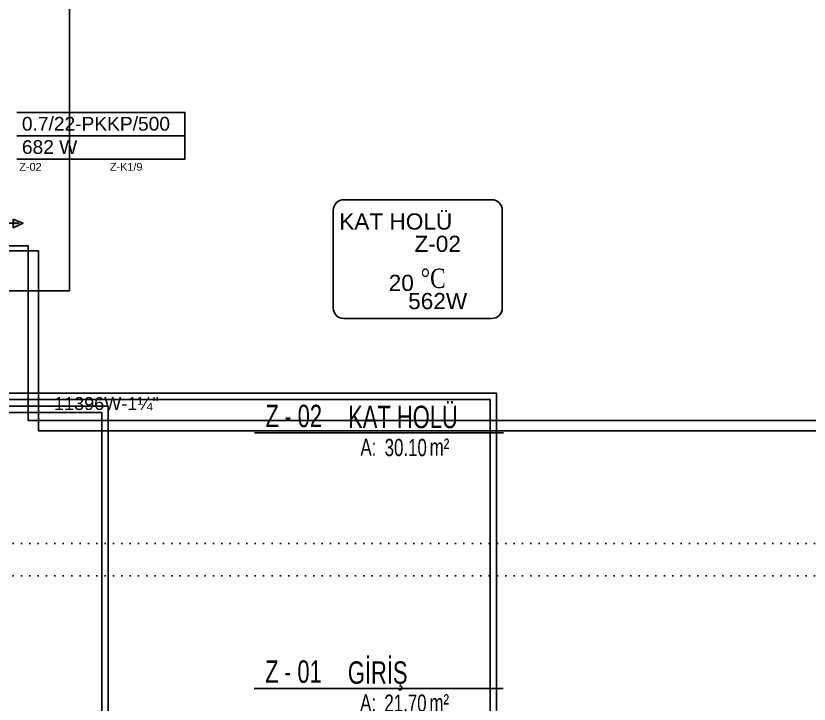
# Model space of a CAD drawing. Header units: inches. Extents: x 21 to 38546, y 13 to 15001.
# Drawn here: x 4682 to 5295, y 1538 to 2070 of the extents above; entities that cross this region are included whole.
import ezdxf
from ezdxf.enums import TextEntityAlignment as Align

# ---------------------------------------------------------------- set-up
doc = ezdxf.new("R2010")
doc.units = ezdxf.units.IN
doc.header["$MEASUREMENT"] = 0
doc.set_wipeout_variables(frame=1)
doc.linetypes.add('DOT', pattern=[6.35, 0, -6.35])
for name, color, linetype in [('K-DONUS', 5, 'Continuous'), ('K-GIDIS', 1, 'Continuous'), ('K-TXT', 7, 'Continuous'), ('kazan_d', 4, 'Continuous'), ('PEX', 1, 'Continuous'), ('pex_boru_dönüş', 5, 'Continuous'), ('pex_boru_gidiş', 1, 'Continuous'), ('RAD-MAHAL', 2, 'Continuous')]:
    doc.layers.add(name, color=color, linetype=linetype)
for name, color, linetype, lineweight in [('Z_MİM_-KM-AREA-IDEN', 8, 'Continuous', 25), ('Z_MİM_-KM-BEAM-RAY', 8, 'DOT', 25), ('Z_MİM_-KM-FIRE-CABINET', 8, 'Continuous', 25), ('Z_MİM_-KM-TEXT-DETAIL', 8, 'Continuous', 25)]:
    doc.layers.add(name, color=color, linetype=linetype, lineweight=lineweight)
doc.layers.add('Z_MİM_-KM-WIPEOUT', color=8, linetype='Continuous', lineweight=25, plot=False)
doc.styles.add('Arial_4', font='arial.ttf', dxfattribs={"height": 10})
doc.styles.add('ISITMA', font='arial.ttf')
doc.styles.add('KAPI PENCERE YAZI 100', font='swiss.ttf', dxfattribs={"width": 0.7, "height": 12.5})
doc.styles.add('MAH', font='arial.ttf', dxfattribs={"width": 0.8, "height": 17.5})
doc.styles.get("Standard").update_dxf_attribs({"font": 'arial.ttf'})
doc.styles.add('STYLE2', font='times.ttf')

# ---------------------------------------------------------------- blocks, each defined once
blk = doc.blocks.new('*U186')
for p, q in [((596974.52, -18025.15), (596971.29, -18033.11)), ((596977.99, -18033.11), (596974.52, -18025.15)), ((596974.52, -18043.65), (596974.52, -18028.45)), ((596971.29, -18033.11), (596977.99, -18033.11)), ((596955.96, -18048.55), (596974.52, -18043.65)), ((596994.07, -18048.55), (596955.96, -18048.55)), ((596974.52, -18053.37), (596994.07, -18048.55))]:
    blk.add_line(p, q)
blk.add_solid([(596977.99, -18033.11), (596974.52, -18025.15), (596971.29, -18033.11)])
blk.add_wipeout([(596917.02, -18089.6), (597007.02, -18089.6), (597007.02, -18071.6), (597007.02, -18066.6), (596917.02, -18066.6)]).dxf.layer = 'Z_MİM_-KM-WIPEOUT'
blk.add_line((596974.52, -18053.37), (596974.52, -18067.89))
at = {"layer": 'Z_MİM_-KM-TEXT-DETAIL', "color": 7, "style": 'KAPI PENCERE YAZI 100'}
blk.add_text('YANGIN DOLABI', height=5.76, dxfattribs=at).set_placement((596960.27, -18061.17), align=Align.MIDDLE_CENTER)
blk.add_wipeout([(596917.02, -18089.6), (597007.02, -18089.6), (597007.02, -18071.6), (596917.02, -18071.6)]).dxf.layer = 'Z_MİM_-KM-WIPEOUT'
for p, q in [((597004.2, -18075.6), (596946.05, -18075.6)), ((597004.2, -18078.6), (596946.05, -18078.6)), ((596946.12, -18082.03), (596946.12, -18085.47)), ((596947.97, -18082.03), (596946.12, -18082.03)), ((596947.97, -18085.47), (596947.97, -18082.03)), ((596953.6, -18082.03), (596952.32, -18082.03)), ((596952.32, -18082.03), (596952.32, -18083.07)), ((596958.74, -18081.05), (596953.6, -18081.05)), ((596953.6, -18081.05), (596953.6, -18083.07)), ((596953.6, -18083.07), (596953.6, -18082.03)), ((596959.98, -18080.44), (596958.74, -18081.05)), ((596958.74, -18086.45), (596958.74, -18081.05)), ((596960.48, -18080.44), (596959.98, -18080.44)), ((596959.98, -18080.44), (596959.98, -18087.06)), ((596960.48, -18080.44), (596961.72, -18081.05)), ((596960.48, -18087.06), (596960.48, -18080.44)), ((596961.72, -18081.05), (596988.24, -18081.05)), ((596961.72, -18081.05), (596961.72, -18086.45)), ((596988.24, -18086.45), (596988.24, -18081.05)), ((596993.51, -18085.18), (596993.51, -18079.7)), ((596995.51, -18085.18), (596995.51, -18079.7)), ((596935.65, -18083.19), (596935.65, -18084.31)), ((596935.94, -18083.19), (596935.65, -18083.19)), ((596935.65, -18084.31), (596935.94, -18084.31)), ((596935.94, -18083.19), (596936.58, -18082.51)), ((596935.94, -18084.31), (596935.94, -18083.19)), ((596936.58, -18084.99), (596935.94, -18084.31)), ((596936.58, -18082.51), (596936.58, -18084.99)), ((596937.85, -18082.51), (596936.58, -18082.51)), ((596936.58, -18084.99), (596937.85, -18084.99)), ((596937.85, -18084.99), (596937.85, -18082.51)), ((596937.85, -18082.51), (596937.85, -18084.99)), ((596938.47, -18082.51), (596937.85, -18082.51)), ((596937.85, -18084.99), (596938.47, -18084.99)), ((596938.47, -18084.99), (596938.47, -18082.51)), ((596946.12, -18085.47), (596947.97, -18085.47)), ((596947.97, -18082.43), (596952.32, -18082.43)), ((596947.97, -18085.07), (596952.32, -18085.07)), ((596949.58, -18083.07), (596956.21, -18083.07)), ((596956.21, -18084.29), (596949.58, -18084.29)), ((596952.32, -18084.29), (596952.32, -18085.47)), ((596952.32, -18085.47), (596953.6, -18085.47)), ((596953.6, -18085.47), (596953.6, -18084.29)), ((596953.6, -18084.29), (596953.6, -18086.45)), ((596953.6, -18086.45), (596958.74, -18086.45)), ((596959.98, -18087.06), (596958.74, -18086.45)), ((596959.98, -18087.06), (596960.48, -18087.06)), ((596961.72, -18086.45), (596960.48, -18087.06)), ((596961.72, -18086.45), (596988.24, -18086.45))]:
    blk.add_line(p, q)
for points in [[(596917.02, -18089.6), (597007.02, -18089.6), (597007.02, -18071.6), (596917.02, -18071.6)], [(596918.52, -18088.1), (597005.52, -18088.1), (597005.52, -18073.1), (596918.52, -18073.1)], [(596933.52, -18088.1), (596918.52, -18088.1), (596918.52, -18073.1), (596933.52, -18073.1)], [(597004.2, -18074.5), (596946.05, -18074.5), (596946.05, -18079.7), (597004.2, -18079.7)], [(596988.21, -18073.61), (596962.04, -18073.61), (596962.04, -18074.5), (596988.21, -18074.5)], [(596921.44, -18079.68), (596923.85, -18079.68), (596923.85, -18081.64), (596921.44, -18081.64)], [(596926.8, -18080.16), (596930.81, -18080.16), (596930.81, -18081.16), (596926.8, -18081.16)], [(596996.82, -18085.18), (596992.2, -18085.18), (596992.2, -18088.1), (596996.82, -18088.1)]]:
    blk.add_lwpolyline(points, close=True)
for points in [[(596935.02, -18073.1), (596935.02, -18088.1)], [(596927.7, -18081.16), (596927.7, -18082.25), (596923.85, -18082.25), (596923.85, -18079.07), (596927.7, -18079.07), (596927.7, -18080.16)]]:
    blk.add_lwpolyline(points)
for centre, radius in [((596926.03, -18080.66), 6.89), ((596926.03, -18080.66), 5.39), ((596949.58, -18083.68), 0.606)]:
    blk.add_circle(centre, radius)
for centre, radius, start, end in [((596940.58, -18054.92), 27.67, 265.63497, 281.55371), ((596986.35, -18079.55), 7.16, 285.30915, 358.78139), ((596989.86, -18076.4), 4.92, 250.78023, 317.83053), ((596940.58, -18112.58), 27.67, 78.44629, 94.36503), ((596956.21, -18083.68), 0.894, 222.66306, 137.33694), ((596956.21, -18083.68), 0.606, 270, 90)]:
    blk.add_arc(centre, radius, start, end)
blk = doc.blocks.new('-KM_Kiriş İzi_ZK')
at = {"layer": 'Z_MİM_-KM-BEAM-RAY'}
for p, q in [((1310, 680), (2010, 680)), ((1310, 655), (2010, 655))]:
    blk.add_line(p, q, dxfattribs=at)
blk = doc.blocks.new('*U121')
blk.add_line((0, 0), (192.45, 0))
at = {"color": 7, "style": 'MAH', "width": 0.6}
blk.add_text('-', height=17.07, dxfattribs=at).set_placement((25.99, 13.11), align=Align.MIDDLE_CENTER)
at = {"color": 7, "style": 'Arial_4', "width": 0.7}
for s, p in [('A:', (81.91, -17.69)), ('m² ', (135.42, -17.69))]:
    blk.add_text(s, height=13.333, dxfattribs=at).set_placement(p)
for tag, p in [('K', (8.57, 13.11)), ('00', (33.43, 13.11)), ('MAHALADI', (72.42, 12.35))]:
    blk.add_attdef(tag, text='', height=17.33, dxfattribs=at).set_placement(p, align=Align.MIDDLE_LEFT)
blk.add_attdef('27.00', text='', height=13.33, dxfattribs=at).set_placement((133.25, -11.29), align=Align.MIDDLE_RIGHT)
blk = doc.blocks.new('IS_RADYATOR_TAG_MRD')
at = {"layer": 'RAD-MAHAL'}
blk.add_line((0, 18), (130, 18), dxfattribs=at)
blk.add_lwpolyline([(0, 0), (130, 0), (130, 36), (0, 36)], dxfattribs=at)
blk = doc.blocks.new('IS_MAHAL_NO1')
at = {"layer": 'RAD-MAHAL'}
for p, q in [((-57.03, 49.6), (57.21, 49.6)), ((-65.23, 41.4), (-65.23, -34.08)), ((65.41, 41.4), (65.41, -34.08))]:
    blk.add_line(p, q, dxfattribs=at)
blk.add_lwpolyline([(-57.03, -42.28), (57.21, -42.28)], dxfattribs=at)
for centre, start, end in [((-57.03, 41.4), 90, 180), ((57.21, 41.4), 0, 90), ((-57.03, -34.08), 180, 270), ((57.21, -34.08), 270, 0)]:
    blk.add_arc(centre, 8.2, start, end, dxfattribs=at)
at = {"layer": 'RAD-MAHAL', "color": 1, "style": 'STYLE2', "width": 0.8}
blk.add_text('%%DC', height=14.962, dxfattribs=at).set_placement((12.05, -23.16), align=Align.BOTTOM_CENTER)

msp = doc.modelspace()

# ---------------------------------------------------------------- linework, layer by layer
at = {"layer": 'pex_boru_gidiş'}
for points in [[(4570.78, 1869.33), (4570.78, 1768.23), (4753.88, 1768.23), (4753.88, 1364.27)], [(4580.78, 1869.33), (4580.78, 1778.23), (5053.88, 1778.23), (5053.88, 1364.27)]]:
    msp.add_lwpolyline(points, dxfattribs=at)

# ---------------------------------------------------------------- block references
at = {"layer": 'RAD-MAHAL'}
msp.add_blockref('IS_MAHAL_NO1', (4992.88, 1878.23), dxfattribs=at)
at = {"layer": 'Z_MİM_-KM-AREA-IDEN'}
for p, values in [((4866.76, 1747.53), {'27.00': '30.10', '00': '02', 'K': 'Z', 'MAHALADI': 'KAT HOLÜ'}), ((4866.54, 1549.9), {'27.00': '21.70', '00': '01', 'K': 'Z', 'MAHALADI': 'GİRİŞ'})]:
    msp.add_blockref('*U121', p, dxfattribs=at).add_auto_attribs(values)
at = {"layer": 'Z_MİM_-KM-FIRE-CABINET', "rotation": 270}
msp.add_blockref('*U186', (22713.36, 598884.11), dxfattribs=at)

# ---------------------------------------------------------------- texts
at = {"layer": 'K-TXT', "style": 'ISITMA'}
msp.add_text('11396W-1¼"', height=10, dxfattribs=at).set_placement((4711.88, 1765.23))
at = {"layer": 'PEX', "color": 1}
for s, p in [('KAT HOLÜ', (4932.31, 1904.71)), ('20', (4970.53, 1857.28))]:
    msp.add_text(s, height=12.5, dxfattribs=at).set_placement(p)
for s, p in [('Z-02', (5008.39, 1883.72)), ('562W', (5008.39, 1839.45))]:
    msp.add_text(s, height=12.5, dxfattribs=at).set_placement(p, align=Align.BOTTOM_CENTER)
at = {"layer": 'RAD-MAHAL'}
for s, height, p in [('0.7/22-PKKP/500', 10.6, (4687.12, 1981.23)), ('Z-K1/9', 6, (4755.12, 1950.23))]:
    msp.add_text(s, height=height, dxfattribs=at).set_placement(p)

# ---------------------------------------------------------------- next in the draw order: linework, layer by layer
at = {"layer": 'K-DONUS'}
msp.add_lwpolyline([(4597.88, 1912.23), (4597.88, 1888.23), (4699.88, 1888.23), (4699.88, 1749.23), (6044.88, 1749.23)], dxfattribs=at)
at = {"layer": 'K-GIDIS'}
msp.add_lwpolyline([(4589.88, 1912.23), (4589.88, 1892.23), (4691.88, 1892.23), (4691.88, 1757.23), (6036.88, 1757.23)], dxfattribs=at)
at = {"layer": 'kazan_d'}
msp.add_lwpolyline([(4103.88, 1857.23), (4723.88, 1857.23), (4723.88, 2287.23), (4103.88, 2287.23)], dxfattribs=at)
at = {"layer": 'pex_boru_dönüş'}
for points in [[(4565.78, 1876.33), (4565.78, 1763.23), (4748.88, 1763.23), (4748.88, 1364.27)], [(4575.78, 1876.33), (4575.78, 1773.23), (5048.88, 1773.23), (5048.88, 1364.27)]]:
    msp.add_lwpolyline(points, dxfattribs=at)

# ---------------------------------------------------------------- next in the draw order: block references
at = {"layer": 'RAD-MAHAL'}
msp.add_blockref('IS_RADYATOR_TAG_MRD', (4683.12, 1959.23), dxfattribs=at)
at = {"layer": 'Z_MİM_-KM-BEAM-RAY'}
msp.add_blockref('-KM_Kiriş İzi_ZK', (3331.71, 982.08), dxfattribs=at)

# ---------------------------------------------------------------- next in the draw order: texts
at = {"layer": 'RAD-MAHAL'}
for s, height, p in [('682 W', 10.6, (4687.12, 1963.23)), ('Z-02', 6, (4685.12, 1950.23))]:
    msp.add_text(s, height=height, dxfattribs=at).set_placement(p)

doc.saveas('drawing.dxf')
